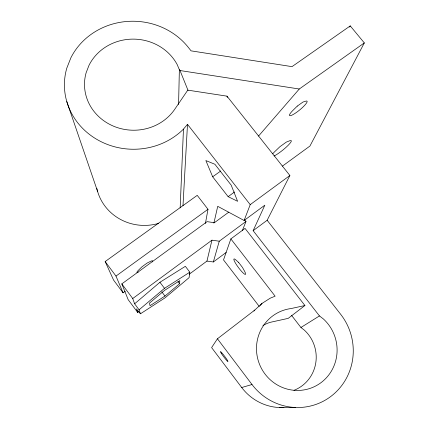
<?xml version="1.0" encoding="UTF-8"?>
<svg xmlns="http://www.w3.org/2000/svg" width="429" height="429" viewBox="0 0 429 429"><rect width="100%" height="100%" fill="white"/><g stroke="black" fill="none" stroke-linecap="round" stroke-linejoin="round"><path stroke-width="0.64" d="M178.582 104.488L179.36 69.713L177.193 64.586A48.927 45.549 2.5 0 0 132.69 39.119A48.927 45.549 2.5 0 0 89.012 65.305L86.122 72.769A48.927 45.549 2.5 0 0 113.519 126.174A48.927 45.549 2.5 0 0 174.346 109.856L187.768 90.138L226.979 96.155L289.881 175.515L267.144 220.265L253.142 230.673L319.46 315.937L323.38 318.951A41.259 40.165 68.3 0 1 320.039 383.36A41.259 40.165 68.3 0 1 259.331 363.824A41.259 40.165 68.3 0 1 291.066 308.548L304.922 305.518L245.034 228.394L230.866 238.889L223.52 259.91L259.304 306.499M180.169 207.883L183.462 129.129L187.494 124.335L250.214 204.638L244.101 220.485L217.723 206.322L213.899 223.112M182.99 205.716L187.494 124.335M179.601 283.746L179.799 280.63L164.623 290.336L149.49 303.11L150.043 305.7L164.972 296.048L179.601 283.746L178.003 281.633M140.422 313.803L139.093 309.802L134.615 303.802L159.942 282.266L185.36 266.318L189.822 272.184L189.098 277.638L165.079 297.812L140.422 313.803L136.427 308.88L137.709 312.462L138.781 311.663M205.405 223.52L207.995 209.288L197.233 195.351L105.153 261.561L113.588 280.094L123.069 292.814L125.225 291.232M189.237 274.222L206.95 261.079L211.958 240.17L219.257 241.211L245.983 221.466L244.782 219.916M206.95 261.079L213.342 261.98L219.257 241.211M242.364 230.566L245.983 221.466M253.142 230.673L264.843 205.18L244.101 220.485M349.683 27.113L350.246 25.901L364.323 42.921L309.931 146.048L282.438 166.103M230.866 238.889L275.118 296.182L270.227 298.187L261.996 303.426L254.788 310.06L217.433 338.787L211.615 347.603L241.704 387.521A50.633 49.437 73 0 0 283.95 407.523M253.952 311.046L254.788 310.06M260.253 305.448L261.996 303.426M258.553 136.057L299.276 89.007L364.323 42.921M139.093 309.802L164.5 288.32L189.822 272.184M304.922 305.518L288.229 318.361L270.136 322.351A36.036 35.189 73 0 0 262.913 325.579M213.342 261.98L226.142 252.456M134.615 303.802L132.733 298.525L211.958 240.17M250.214 204.638L289.881 175.515M228.743 212.183L214.371 222.699L207.105 221.654L121.815 283.891L128.164 299.651L137.709 312.462M123.069 292.814L115.986 276.078L207.995 209.288M228.131 196.654L237.607 201.303L231.199 185.162L214.886 164.264L205.861 160.559L212.671 176.786L228.131 196.654L234.599 191.956M212.671 176.786L220.763 170.983M350.246 25.901L292.004 66.645L191.066 50.853L188.352 47.426A68.742 64.001 2.4 0 0 70.919 57.7L66.79 68.168A68.742 64.001 2.4 0 0 99.791 141.023A68.742 64.001 2.4 0 0 183.462 129.129M291.532 315.331L300.922 327.488L319.46 315.937M241.704 387.521L252.005 384.513A57.963 56.43 68.3 0 0 331.88 395.635A57.963 56.43 68.3 0 0 340.658 314.285L267.144 220.265M279.569 407.55L295.463 407.491M179.36 69.713L180.014 70.538L299.276 89.007M300.922 327.488L304.343 330.126A36.036 35.189 73 0 1 293.972 390.326M217.433 338.787L252.005 384.513M159.942 282.266L164.5 288.32M161.813 291.849L164.972 296.048M105.153 261.561L115.986 276.078M121.815 283.891L132.733 298.525M180.014 70.538L188.025 90.353M66.79 101.566L97.592 191.42M226.979 96.155L227.359 97.426M274.11 156.006A12.806 2.081 -38.7 0 0 288.068 145.404A12.806 2.081 -38.7 0 0 289.001 141.039L286.331 142.085L279.831 146.777L276.067 150.386A12.806 2.081 -38.7 0 0 272.721 153.818M158.473 223.418A48.686 46.6 -1.7 0 1 96.815 188.358M152.322 261.883A9.819 1.469 -36.7 0 0 149.716 261.76L147.067 263.095L141.919 266.843L139.457 269.24A9.819 1.469 -36.7 0 0 138.154 272.506M297.286 106.097L293.919 109.406A11.326 2.107 -39.3 0 0 290.83 115.578A11.326 2.107 -39.3 0 0 303.464 106.564A11.326 2.107 -39.3 0 0 305.228 101.335L302.965 102.048L297.286 106.097M238.647 262.457L236.508 260.526A9.626 1.56 53.2 0 0 234.963 262.242A9.626 1.56 53.2 0 0 243.458 273.273A9.626 1.56 53.2 0 0 244.101 270.377L242.455 267.401L238.647 262.457M221.509 353.662A6.21 0.52 53 0 0 227.831 361.534A6.21 0.52 53 0 0 223.321 354.59A6.21 0.52 53 0 0 221.509 353.662"/></g></svg>
